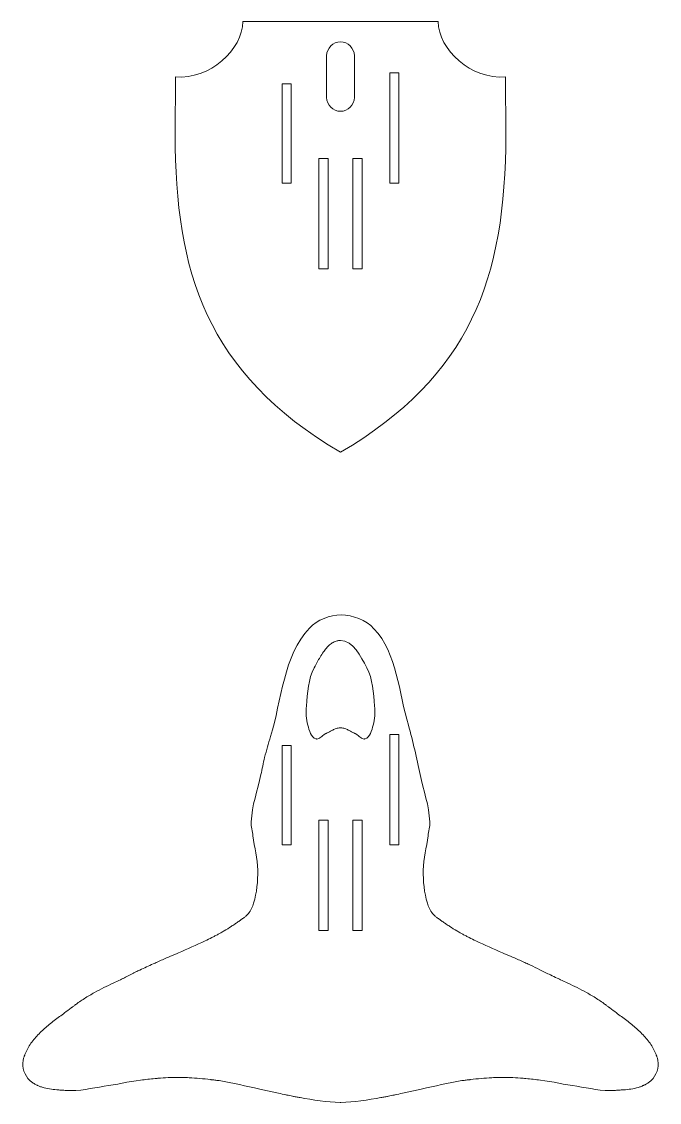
# Model space of a CAD drawing. Header units: centimetres. Extents: x 3.9 to 97.6, y -45.1 to 25.8.
# Drawn here: x 69.9 to 97.6, y -35.71 to 11.22 of the extents above; entities that cross this region are included whole.
import ezdxf

# ---------------------------------------------------------------- set-up
doc = ezdxf.new("R2010")
doc.units = ezdxf.units.CM
doc.header["$MEASUREMENT"] = 0
doc.layers.add('layer 1', color=7, linetype='Continuous')

msp = doc.modelspace()

# ---------------------------------------------------------------- linework, layer by layer
at = {"layer": 'layer 1', "color": 250, "lineweight": 9}
for points, knots in [([(83.74813, -7.483), (77.88786, -4.02744), (76.56777, 0.37508), (76.56777, 6.3054), (76.56777, 6.3054), (76.56777, 6.3054), (76.57501, 8.81958), (76.57501, 8.81958), (76.57501, 8.81958), (78.06382, 8.67869), (79.49052, 10.00868), (79.50946, 11.21535), (79.50946, 11.21535), (79.50946, 11.21535), (87.9868, 11.21535), (87.9868, 11.21535), (87.9868, 11.21535), (88.00574, 10.00868), (89.43245, 8.67869), (90.92126, 8.81958), (90.92126, 8.81958), (90.92126, 8.81958), (90.9285, 6.3054), (90.9285, 6.3054), (90.9285, 6.3054), (90.9285, 0.01543), (89.36797, -4.16923), (83.74813, -7.483)], [0, 0, 0, 0, 0.125, 0.125, 0.125, 0.125, 0.25, 0.25, 0.25, 0.25, 0.375, 0.375, 0.375, 0.375, 0.5, 0.5, 0.5, 0.5, 0.625, 0.625, 0.625, 0.625, 0.75, 0.75, 0.75, 0.75, 1, 1, 1, 1]), ([(83.74813, 10.33565), (84.0797, 10.33565), (84.35096, 10.06437), (84.35096, 9.73281), (84.35096, 9.73281), (84.35096, 9.73281), (84.35096, 7.92433), (84.35096, 7.92433), (84.35096, 7.92433), (84.35096, 7.59278), (84.07969, 7.32152), (83.74813, 7.32152), (83.74813, 7.32152), (83.41658, 7.32152), (83.14531, 7.59278), (83.14531, 7.92433), (83.14531, 7.92433), (83.14531, 7.92433), (83.14531, 9.73281), (83.14531, 9.73281), (83.14531, 9.73281), (83.14531, 10.06438), (83.41658, 10.33565), (83.74813, 10.33565)], [0, 0, 0, 0, 0.14285714, 0.14285714, 0.14285714, 0.14285714, 0.28571429, 0.28571429, 0.28571429, 0.28571429, 0.42857143, 0.42857143, 0.42857143, 0.42857143, 0.57142857, 0.57142857, 0.57142857, 0.57142857, 0.71428571, 0.71428571, 0.71428571, 0.71428571, 1, 1, 1, 1]), ([(86.2869, 8.99249), (86.2869, 8.99249), (86.28697, 4.20112), (86.28697, 4.20112), (86.28697, 4.20112), (86.28697, 4.20112), (85.88731, 4.20112), (85.88731, 4.20112), (85.88731, 4.20112), (85.88731, 4.20112), (85.88724, 8.99249), (85.88724, 8.99249), (85.88724, 8.99249), (85.88724, 8.99249), (86.2869, 8.99249), (86.2869, 8.99249)], [0, 0, 0, 0, 0.2, 0.2, 0.2, 0.2, 0.4, 0.4, 0.4, 0.4, 0.6, 0.6, 0.6, 0.6, 1, 1, 1, 1]), ([(81.6088, 4.20112), (81.6088, 4.20112), (81.2094, 4.20112), (81.2094, 4.20112), (81.2094, 4.20112), (81.2094, 4.20112), (81.2094, 8.51782), (81.2094, 8.51782), (81.2094, 8.51782), (81.2094, 8.51782), (81.6088, 8.51782), (81.6088, 8.51782), (81.6088, 8.51782), (81.6088, 8.51782), (81.6088, 4.20112), (81.6088, 4.20112)], [0, 0, 0, 0, 0.2, 0.2, 0.2, 0.2, 0.4, 0.4, 0.4, 0.4, 0.6, 0.6, 0.6, 0.6, 1, 1, 1, 1]), ([(83.20956, 5.2792), (83.20956, 5.2792), (83.20963, 0.48782), (83.20963, 0.48782), (83.20963, 0.48782), (83.20963, 0.48782), (82.80996, 0.48782), (82.80996, 0.48782), (82.80996, 0.48782), (82.80996, 0.48782), (82.80989, 5.2792), (82.80989, 5.2792), (82.80989, 5.2792), (82.80989, 5.2792), (83.20956, 5.2792), (83.20956, 5.2792)], [0, 0, 0, 0, 0.2, 0.2, 0.2, 0.2, 0.4, 0.4, 0.4, 0.4, 0.6, 0.6, 0.6, 0.6, 1, 1, 1, 1]), ([(84.68636, 5.2792), (84.68636, 5.2792), (84.68642, 0.48782), (84.68642, 0.48782), (84.68642, 0.48782), (84.68642, 0.48782), (84.28676, 0.48782), (84.28676, 0.48782), (84.28676, 0.48782), (84.28676, 0.48782), (84.28668, 5.2792), (84.28668, 5.2792), (84.28668, 5.2792), (84.28668, 5.2792), (84.68636, 5.2792), (84.68636, 5.2792)], [0, 0, 0, 0, 0.2, 0.2, 0.2, 0.2, 0.4, 0.4, 0.4, 0.4, 0.6, 0.6, 0.6, 0.6, 1, 1, 1, 1])]:
    msp.add_open_spline(points, degree=3, knots=knots, dxfattribs=at)
at = {"layer": 'layer 1', "lineweight": 9}
for points, knots in [([(91.75941, -29.6389), (91.75941, -29.6389), (91.76272, -29.64045), (91.76272, -29.64045), (91.76272, -29.64045), (91.74812, -29.63398), (91.73345, -29.62751), (91.71878, -29.62102), (91.71878, -29.62102), (91.63808, -29.58561), (91.55731, -29.55034), (91.47633, -29.51538), (91.47633, -29.51538), (91.24511, -29.41553), (91.01341, -29.31668), (90.78197, -29.2173), (90.78197, -29.2173), (90.39319, -29.05001), (90.00536, -28.87991), (89.62428, -28.69552), (89.62428, -28.69552), (89.52965, -28.64976), (89.4355, -28.60313), (89.34188, -28.55541), (89.34188, -28.55541), (89.29518, -28.53162), (89.24868, -28.50749), (89.20224, -28.48322), (89.20224, -28.48322), (89.15587, -28.45895), (89.10978, -28.43422), (89.06375, -28.40941), (89.06375, -28.40941), (89.02387, -28.38771), (88.98406, -28.36588), (88.94458, -28.34351), (88.94458, -28.34351), (88.89484, -28.31539), (88.84536, -28.2868), (88.79629, -28.25767), (88.79629, -28.25767), (88.69748, -28.19907), (88.59994, -28.13844), (88.50349, -28.07605), (88.50349, -28.07605), (88.44894, -28.04077), (88.3948, -28.00488), (88.341, -27.96845), (88.341, -27.96845), (88.3189, -27.95351), (88.29693, -27.93844), (88.27496, -27.92337), (88.27496, -27.92337), (88.22812, -27.89119), (88.18176, -27.85841), (88.13546, -27.82543), (88.13546, -27.82543), (88.10139, -27.8013), (88.06699, -27.77757), (88.03251, -27.75392), (88.03251, -27.75392), (88.01068, -27.73898), (87.98906, -27.72384), (87.96763, -27.70849), (87.96763, -27.70849), (87.9291, -27.68099), (87.89125, -27.65239), (87.85522, -27.62164), (87.85522, -27.62164), (87.83549, -27.60474), (87.81629, -27.5871), (87.79791, -27.56865), (87.79791, -27.56865), (87.78878, -27.55953), (87.77993, -27.55013), (87.77128, -27.54046), (87.77128, -27.54046), (87.76256, -27.53093), (87.75431, -27.521), (87.74613, -27.511), (87.74613, -27.511), (87.64225, -27.3819), (87.56958, -27.22049), (87.52153, -27.06185), (87.52153, -27.06185), (87.38304, -26.60433), (87.33802, -26.10247), (87.34187, -25.6244), (87.34187, -25.6244), (87.34586, -25.13038), (87.48699, -24.6319), (87.55147, -24.14206), (87.55147, -24.14206), (87.5781, -23.93977), (87.63454, -23.73206), (87.62636, -23.52821), (87.62636, -23.52821), (87.59865, -22.83783), (87.3562, -22.15151), (87.2071, -21.47682), (87.2071, -21.47682), (87.05035, -20.76773), (86.90449, -20.032), (86.698, -19.33568), (86.698, -19.33568), (86.28043, -17.92722), (86.21027, -16.21048), (85.20073, -15.14322), (85.20073, -15.14322), (84.85068, -14.77323), (84.28758, -14.54606), (83.77828, -14.5443), (83.77828, -14.5443), (83.28642, -14.54261), (82.74022, -14.75735), (82.40071, -15.11328), (82.40071, -15.11328), (81.25944, -16.30984), (81.19598, -18.24963), (80.70878, -19.82984), (80.70878, -19.82984), (80.6172, -20.12697), (80.53169, -20.42964), (80.45065, -20.73528), (80.45065, -20.73528), (80.39604, -20.98443), (80.34325, -21.23221), (80.28918, -21.47682), (80.28918, -21.47682), (80.14007, -22.15151), (79.89762, -22.83783), (79.86991, -23.52821), (79.86991, -23.52821), (79.86173, -23.73206), (79.91817, -23.93977), (79.9448, -24.14206), (79.9448, -24.14206), (80.00928, -24.6319), (80.15041, -25.13038), (80.1544, -25.6244), (80.1544, -25.6244), (80.15826, -26.10247), (80.11324, -26.60433), (79.97474, -27.06185), (79.97474, -27.06185), (79.92676, -27.22049), (79.85403, -27.3819), (79.75014, -27.511), (79.75014, -27.511), (79.74196, -27.521), (79.73371, -27.53093), (79.72506, -27.54046), (79.72506, -27.54046), (79.71634, -27.55013), (79.70749, -27.55953), (79.69837, -27.56865), (79.69837, -27.56865), (79.68005, -27.5871), (79.66085, -27.60474), (79.64105, -27.62164), (79.64105, -27.62164), (79.60502, -27.65239), (79.56717, -27.68099), (79.52865, -27.70849), (79.52865, -27.70849), (79.50708, -27.7237), (79.48545, -27.73884), (79.46376, -27.75392), (79.46376, -27.75392), (79.42936, -27.77757), (79.39488, -27.8013), (79.36082, -27.82543), (79.36082, -27.82543), (79.31459, -27.85841), (79.26815, -27.89119), (79.22131, -27.92337), (79.22131, -27.92337), (79.19934, -27.93837), (79.17731, -27.95344), (79.15527, -27.96845), (79.15527, -27.96845), (79.10147, -28.00488), (79.04733, -28.04077), (78.99278, -28.07605), (78.99278, -28.07605), (78.89633, -28.13844), (78.7988, -28.19907), (78.70005, -28.25767), (78.70005, -28.25767), (78.65091, -28.2868), (78.60143, -28.31539), (78.55175, -28.34351), (78.55175, -28.34351), (78.51221, -28.36588), (78.4724, -28.38771), (78.43253, -28.40941), (78.43253, -28.40941), (78.3865, -28.43422), (78.3404, -28.45895), (78.29403, -28.48322), (78.29403, -28.48322), (78.2476, -28.50749), (78.20109, -28.53162), (78.15439, -28.55541), (78.15439, -28.55541), (78.06078, -28.60313), (77.96662, -28.64976), (77.872, -28.69552), (77.872, -28.69552), (77.49092, -28.87991), (77.10315, -29.05001), (76.7143, -29.2173), (76.7143, -29.2173), (76.48287, -29.31668), (76.25117, -29.41553), (76.01994, -29.51538), (76.01994, -29.51538), (75.93903, -29.55034), (75.85826, -29.58561), (75.77749, -29.62102), (75.77749, -29.62102), (75.7199, -29.6465), (75.66232, -29.67197), (75.60473, -29.69746), (75.60473, -29.69746), (75.4123, -29.78326), (75.22081, -29.8711), (75.03088, -29.96243), (75.03088, -29.96243), (74.97424, -29.98968), (74.91774, -30.01727), (74.86136, -30.04518), (74.86136, -30.04518), (74.82385, -30.06374), (74.78647, -30.08252), (74.7491, -30.10139), (74.7491, -30.10139), (74.60053, -30.17671), (74.45203, -30.25234), (74.30415, -30.32893), (74.30415, -30.32893), (74.29272, -30.33482), (74.28137, -30.34073), (74.27001, -30.34662), (74.27001, -30.34662), (74.26994, -30.34665), (74.26987, -30.34667), (74.26981, -30.3467), (74.26981, -30.3467), (74.24399, -30.35871), (74.21817, -30.3708), (74.19235, -30.38284), (74.19235, -30.38284), (74.08758, -30.43155), (73.98309, -30.48064), (73.87866, -30.53004), (73.87866, -30.53004), (73.60465, -30.65994), (73.33233, -30.79375), (73.06655, -30.93984), (73.06655, -30.93984), (72.9159, -31.02261), (72.76754, -31.10931), (72.62242, -31.20146), (72.62242, -31.20146), (72.5503, -31.24729), (72.47899, -31.29444), (72.4087, -31.34311), (72.4087, -31.34311), (72.37368, -31.36737), (72.33894, -31.39206), (72.3044, -31.41706), (72.3044, -31.41706), (72.26297, -31.44703), (72.22214, -31.47779), (72.18159, -31.50886), (72.18159, -31.50886), (72.14861, -31.53413), (72.11562, -31.5594), (72.08237, -31.58438), (72.08237, -31.58438), (72.07257, -31.59177), (72.06277, -31.59916), (72.0529, -31.60655), (72.0529, -31.60655), (71.95739, -31.67824), (71.86114, -31.74897), (71.76489, -31.81967), (71.76489, -31.81967), (71.61295, -31.93133), (71.46107, -32.04307), (71.31177, -32.15832), (71.31177, -32.15832), (71.24032, -32.2135), (71.16942, -32.26947), (71.09953, -32.32663), (71.09953, -32.32663), (70.96144, -32.43956), (70.8268, -32.55707), (70.69946, -32.68209), (70.69946, -32.68209), (70.57002, -32.80914), (70.44795, -32.94414), (70.33974, -33.08973), (70.33974, -33.08973), (70.23518, -33.23034), (70.14366, -33.38107), (70.07337, -33.54179), (70.07337, -33.54179), (70.06478, -33.56175), (70.0562, -33.58171), (70.04822, -33.60193), (70.04822, -33.60193), (70.0416, -33.61878), (70.03504, -33.63568), (70.02882, -33.65265), (70.02882, -33.65265), (70.02375, -33.66662), (70.01875, -33.68059), (70.01402, -33.69469), (70.01402, -33.69469), (70.01301, -33.69778), (70.01192, -33.70087), (70.01091, -33.70396), (70.01091, -33.70396), (70.00436, -33.72368), (69.99807, -33.74348), (69.99219, -33.76339), (69.99219, -33.76339), (69.98624, -33.78338), (69.9807, -33.80346), (69.97543, -33.82364), (69.97543, -33.82364), (69.96907, -33.84798), (69.96346, -33.87248), (69.95806, -33.89706), (69.95806, -33.89706), (69.89513, -34.1904), (70.03065, -34.55339), (70.25005, -34.75803), (70.25005, -34.75803), (70.26836, -34.7749), (70.28709, -34.79138), (70.30656, -34.8069), (70.30656, -34.8069), (70.32595, -34.82238), (70.34582, -34.83718), (70.36617, -34.85128), (70.36617, -34.85128), (70.41044, -34.88181), (70.45688, -34.90903), (70.50493, -34.93316), (70.50493, -34.93316), (70.52258, -34.9419), (70.54021, -34.95043), (70.5582, -34.95842), (70.5582, -34.95842), (70.56779, -34.96267), (70.57739, -34.96687), (70.58705, -34.97094), (70.58705, -34.97094), (70.58902, -34.97176), (70.59098, -34.97255), (70.59294, -34.97334), (70.59294, -34.97334), (70.59422, -34.974), (70.5955, -34.97467), (70.59679, -34.9753), (70.59679, -34.9753), (70.61477, -34.98425), (70.63295, -34.99262), (70.65134, -35.00072), (70.65134, -35.00072), (70.69649, -35.02044), (70.74272, -35.03761), (70.78969, -35.05263), (70.78969, -35.05263), (70.89466, -35.08619), (71.00267, -35.10926), (71.11149, -35.12645), (71.11149, -35.12645), (71.2143, -35.14269), (71.31798, -35.15359), (71.42167, -35.16225), (71.42167, -35.16225), (71.48176, -35.16727), (71.54191, -35.1715), (71.60207, -35.17545), (71.60207, -35.17545), (71.68534, -35.18092), (71.76861, -35.18612), (71.85182, -35.19225), (71.85182, -35.19225), (72.3897, -35.23262), (72.94226, -35.0874), (73.47636, -35.01255), (73.47636, -35.01255), (74.00249, -34.93886), (74.53618, -34.80703), (75.06359, -34.74306), (75.06359, -34.74306), (75.27218, -34.71785), (75.48097, -34.69368), (75.69023, -34.67396), (75.69023, -34.67396), (75.7201, -34.6713), (75.74998, -34.66863), (75.77992, -34.66596), (75.77992, -34.66596), (75.82974, -34.66158), (75.87955, -34.65741), (75.92944, -34.65329), (75.92944, -34.65329), (76.07441, -34.64207), (76.21954, -34.63336), (76.36485, -34.62821), (76.36485, -34.62821), (76.42434, -34.62612), (76.48381, -34.62465), (76.54336, -34.6238), (76.54336, -34.6238), (76.59412, -34.62306), (76.64488, -34.623), (76.69564, -34.62327), (76.69564, -34.62327), (76.77405, -34.62393), (76.85245, -34.62524), (76.93079, -34.62768), (76.93079, -34.62768), (77.0096, -34.63013), (77.08841, -34.63339), (77.16723, -34.6375), (77.16723, -34.6375), (77.32552, -34.64577), (77.48369, -34.65733), (77.64165, -34.67172), (77.64165, -34.67172), (77.79305, -34.68551), (77.94418, -34.70187), (78.09511, -34.72045), (78.09511, -34.72045), (78.10275, -34.72141), (78.11046, -34.72239), (78.11816, -34.72333), (78.11816, -34.72333), (78.12566, -34.72408), (78.13316, -34.72484), (78.14067, -34.7256), (78.14067, -34.7256), (78.18947, -34.73057), (78.2382, -34.73593), (78.287, -34.74156), (78.287, -34.74156), (78.35067, -34.74889), (78.41427, -34.757), (78.47774, -34.7655), (78.47774, -34.7655), (79.06551, -34.84505), (79.6566, -35.01105), (80.23713, -35.13234), (80.23713, -35.13234), (80.32784, -35.15143), (80.41848, -35.17083), (80.50898, -35.19079), (80.50898, -35.19079), (80.69161, -35.23103), (80.87391, -35.27243), (81.0564, -35.31299), (81.0564, -35.31299), (81.1636, -35.33678), (81.2708, -35.36019), (81.37827, -35.38285), (81.37827, -35.38285), (81.38253, -35.38375), (81.40355, -35.38815), (81.41348, -35.39024), (81.41348, -35.39024), (81.49425, -35.40722), (81.578, -35.42403), (81.66046, -35.44009), (81.66046, -35.44009), (81.71521, -35.4507), (81.77002, -35.46095), (81.82484, -35.47087), (81.82484, -35.47087), (81.87952, -35.48075), (81.9342, -35.4901), (81.98895, -35.49918), (81.98895, -35.49918), (82.5611, -35.59328), (83.15354, -35.70974), (83.73333, -35.70882), (83.73333, -35.70882), (83.73333, -35.70882), (83.73362, -35.70882), (83.73362, -35.70882), (83.73362, -35.70882), (83.73961, -35.70879), (83.74559, -35.70874), (83.75158, -35.70868), (83.75158, -35.70868), (83.75537, -35.70874), (83.75915, -35.70876), (83.76294, -35.70882), (83.76294, -35.70882), (84.34273, -35.70974), (84.93523, -35.59328), (85.50732, -35.49918), (85.50732, -35.49918), (85.56207, -35.4901), (85.61682, -35.48075), (85.67143, -35.47087), (85.67143, -35.47087), (85.72632, -35.46095), (85.78113, -35.4507), (85.83588, -35.44009), (85.83588, -35.44009), (85.91827, -35.42403), (86.00209, -35.40722), (86.08286, -35.39024), (86.08286, -35.39024), (86.09455, -35.38778), (86.11213, -35.38409), (86.11807, -35.38285), (86.11807, -35.38285), (86.22547, -35.36019), (86.33274, -35.33678), (86.43987, -35.31299), (86.43987, -35.31299), (86.62237, -35.27243), (86.80473, -35.23103), (86.98729, -35.19079), (86.98729, -35.19079), (87.0778, -35.17083), (87.16843, -35.15143), (87.25914, -35.13234), (87.25914, -35.13234), (87.83968, -35.01105), (88.43076, -34.84505), (89.01853, -34.7655), (89.01853, -34.7655), (89.082, -34.757), (89.1456, -34.74889), (89.20927, -34.74156), (89.20927, -34.74156), (89.25807, -34.73593), (89.30681, -34.73057), (89.35567, -34.7256), (89.35567, -34.7256), (89.36311, -34.72484), (89.37068, -34.7241), (89.37818, -34.72333), (89.37818, -34.72333), (89.38582, -34.72239), (89.39352, -34.72141), (89.40116, -34.72045), (89.40116, -34.72045), (89.55209, -34.70185), (89.70323, -34.68551), (89.85463, -34.67172), (89.85463, -34.67172), (90.01259, -34.65733), (90.17075, -34.64577), (90.32905, -34.6375), (90.32905, -34.6375), (90.40786, -34.63339), (90.48667, -34.63013), (90.56548, -34.62768), (90.56548, -34.62768), (90.64388, -34.62524), (90.72229, -34.62393), (90.80063, -34.62327), (90.80063, -34.62327), (90.85139, -34.623), (90.90215, -34.62306), (90.95291, -34.6238), (90.95291, -34.6238), (91.01246, -34.62465), (91.07194, -34.62612), (91.13142, -34.62821), (91.13142, -34.62821), (91.27674, -34.63336), (91.42186, -34.64207), (91.56684, -34.65329), (91.56684, -34.65329), (91.6466, -34.65981), (91.72635, -34.66675), (91.80604, -34.67396), (91.80604, -34.67396), (92.0153, -34.69368), (92.22409, -34.71785), (92.43275, -34.74306), (92.43275, -34.74306), (92.96009, -34.80703), (93.49378, -34.93886), (94.01991, -35.01255), (94.01991, -35.01255), (94.55402, -35.0874), (95.10657, -35.23262), (95.64446, -35.19225), (95.64446, -35.19225), (95.7107, -35.18736), (95.77701, -35.18303), (95.84331, -35.17878), (95.84331, -35.17878), (95.91178, -35.17437), (95.98032, -35.16983), (96.04872, -35.16436), (96.04872, -35.16436), (96.15247, -35.15608), (96.25622, -35.14575), (96.35916, -35.13039), (96.35916, -35.13039), (96.46839, -35.11407), (96.57701, -35.09213), (96.68279, -35.06005), (96.68279, -35.06005), (96.72625, -35.04688), (96.7691, -35.03193), (96.81114, -35.01493), (96.81114, -35.01493), (96.83689, -35.00434), (96.86251, -34.99338), (96.88759, -34.98113), (96.88759, -34.98113), (96.89178, -34.9791), (96.8959, -34.97706), (96.90009, -34.97501), (96.90009, -34.97501), (96.90144, -34.97432), (96.90273, -34.97365), (96.90408, -34.97297), (96.90408, -34.97297), (96.91935, -34.9664), (96.93463, -34.95975), (96.94998, -34.95306), (96.94998, -34.95306), (96.96762, -34.94493), (96.98505, -34.9363), (97.00243, -34.92751), (97.00243, -34.92751), (97.04649, -34.9048), (97.08928, -34.87946), (97.1301, -34.85128), (97.1301, -34.85128), (97.15045, -34.83718), (97.17032, -34.82238), (97.18972, -34.8069), (97.18972, -34.8069), (97.20919, -34.79138), (97.22791, -34.7749), (97.24622, -34.75803), (97.24622, -34.75803), (97.46563, -34.55339), (97.60115, -34.1904), (97.53822, -33.89706), (97.53822, -33.89706), (97.53281, -33.87248), (97.5272, -33.84798), (97.52085, -33.82364), (97.52085, -33.82364), (97.51558, -33.80346), (97.51003, -33.78338), (97.50409, -33.76339), (97.50409, -33.76339), (97.4982, -33.74348), (97.49192, -33.72368), (97.48536, -33.70396), (97.48536, -33.70396), (97.48435, -33.70087), (97.48327, -33.69778), (97.48225, -33.69469), (97.48225, -33.69469), (97.47752, -33.68062), (97.47252, -33.66662), (97.46745, -33.65265), (97.46745, -33.65265), (97.46123, -33.63568), (97.45474, -33.61878), (97.44805, -33.60193), (97.44805, -33.60193), (97.44007, -33.58171), (97.43149, -33.56175), (97.42291, -33.54179), (97.42291, -33.54179), (97.35261, -33.38107), (97.2611, -33.23034), (97.15653, -33.08973), (97.15653, -33.08973), (97.04832, -32.94414), (96.92625, -32.80914), (96.79681, -32.68209), (96.79681, -32.68209), (96.66947, -32.55707), (96.53483, -32.43956), (96.39674, -32.32663), (96.39674, -32.32663), (96.32685, -32.26947), (96.25595, -32.2135), (96.18451, -32.15832), (96.18451, -32.15832), (96.0352, -32.04307), (95.88332, -31.93133), (95.73138, -31.81967), (95.73138, -31.81967), (95.63513, -31.74897), (95.53888, -31.67824), (95.44338, -31.60655), (95.44338, -31.60655), (95.43364, -31.59924), (95.42391, -31.5919), (95.41418, -31.58456), (95.41418, -31.58456), (95.38085, -31.55953), (95.3478, -31.53418), (95.31468, -31.50886), (95.31468, -31.50886), (95.27413, -31.47779), (95.2333, -31.44703), (95.19187, -31.41706), (95.19187, -31.41706), (95.15733, -31.39206), (95.12259, -31.36737), (95.08758, -31.34311), (95.08758, -31.34311), (95.01728, -31.29444), (94.94604, -31.24729), (94.87385, -31.20146), (94.87385, -31.20146), (94.7288, -31.10931), (94.58037, -31.02261), (94.42972, -30.93984), (94.42972, -30.93984), (94.16395, -30.79375), (93.89163, -30.65994), (93.61761, -30.53004), (93.61761, -30.53004), (93.51325, -30.48064), (93.40869, -30.43155), (93.30392, -30.38284), (93.30392, -30.38284), (93.27831, -30.37091), (93.25276, -30.35895), (93.22714, -30.34702), (93.22714, -30.34702), (93.207, -30.33761), (93.18679, -30.32821), (93.16658, -30.31879), (93.16658, -30.31879), (93.06986, -30.2738), (92.96516, -30.22453), (92.86458, -30.17711), (92.86458, -30.17711), (92.78685, -30.14031), (92.70933, -30.10315), (92.632, -30.06559), (92.632, -30.06559), (92.55515, -30.02823), (92.47871, -29.99013), (92.4024, -29.95166), (92.4024, -29.95166), (92.26931, -29.88444), (92.13562, -29.81835), (92.00111, -29.75375), (92.00111, -29.75375), (91.93433, -29.72188), (91.86755, -29.69001), (91.80064, -29.65838), (91.80064, -29.65838), (91.78691, -29.65188), (91.77319, -29.64542), (91.75947, -29.63892), (91.75947, -29.63892), (91.75954, -29.63895), (91.75947, -29.63892), (91.75941, -29.6389)], [0, 0, 0, 0, 0.00512821, 0.00512821, 0.00512821, 0.00512821, 0.01025641, 0.01025641, 0.01025641, 0.01025641, 0.01538462, 0.01538462, 0.01538462, 0.01538462, 0.02051282, 0.02051282, 0.02051282, 0.02051282, 0.02564103, 0.02564103, 0.02564103, 0.02564103, 0.03076923, 0.03076923, 0.03076923, 0.03076923, 0.03589744, 0.03589744, 0.03589744, 0.03589744, 0.04102564, 0.04102564, 0.04102564, 0.04102564, 0.04615385, 0.04615385, 0.04615385, 0.04615385, 0.05128205, 0.05128205, 0.05128205, 0.05128205, 0.05641026, 0.05641026, 0.05641026, 0.05641026, 0.06153846, 0.06153846, 0.06153846, 0.06153846, 0.06666667, 0.06666667, 0.06666667, 0.06666667, 0.07179487, 0.07179487, 0.07179487, 0.07179487, 0.07692308, 0.07692308, 0.07692308, 0.07692308, 0.08205128, 0.08205128, 0.08205128, 0.08205128, 0.08717949, 0.08717949, 0.08717949, 0.08717949, 0.09230769, 0.09230769, 0.09230769, 0.09230769, 0.0974359, 0.0974359, 0.0974359, 0.0974359, 0.1025641, 0.1025641, 0.1025641, 0.1025641, 0.10769231, 0.10769231, 0.10769231, 0.10769231, 0.11282051, 0.11282051, 0.11282051, 0.11282051, 0.11794872, 0.11794872, 0.11794872, 0.11794872, 0.12307692, 0.12307692, 0.12307692, 0.12307692, 0.12820513, 0.12820513, 0.12820513, 0.12820513, 0.13333333, 0.13333333, 0.13333333, 0.13333333, 0.13846154, 0.13846154, 0.13846154, 0.13846154, 0.14358974, 0.14358974, 0.14358974, 0.14358974, 0.14871795, 0.14871795, 0.14871795, 0.14871795, 0.15384615, 0.15384615, 0.15384615, 0.15384615, 0.15897436, 0.15897436, 0.15897436, 0.15897436, 0.16410256, 0.16410256, 0.16410256, 0.16410256, 0.16923077, 0.16923077, 0.16923077, 0.16923077, 0.17435897, 0.17435897, 0.17435897, 0.17435897, 0.17948718, 0.17948718, 0.17948718, 0.17948718, 0.18461538, 0.18461538, 0.18461538, 0.18461538, 0.18974359, 0.18974359, 0.18974359, 0.18974359, 0.19487179, 0.19487179, 0.19487179, 0.19487179, 0.2, 0.2, 0.2, 0.2, 0.20512821, 0.20512821, 0.20512821, 0.20512821, 0.21025641, 0.21025641, 0.21025641, 0.21025641, 0.21538462, 0.21538462, 0.21538462, 0.21538462, 0.22051282, 0.22051282, 0.22051282, 0.22051282, 0.22564103, 0.22564103, 0.22564103, 0.22564103, 0.23076923, 0.23076923, 0.23076923, 0.23076923, 0.23589744, 0.23589744, 0.23589744, 0.23589744, 0.24102564, 0.24102564, 0.24102564, 0.24102564, 0.24615385, 0.24615385, 0.24615385, 0.24615385, 0.25128205, 0.25128205, 0.25128205, 0.25128205, 0.25641026, 0.25641026, 0.25641026, 0.25641026, 0.26153846, 0.26153846, 0.26153846, 0.26153846, 0.26666667, 0.26666667, 0.26666667, 0.26666667, 0.27179487, 0.27179487, 0.27179487, 0.27179487, 0.27692308, 0.27692308, 0.27692308, 0.27692308, 0.28205128, 0.28205128, 0.28205128, 0.28205128, 0.28717949, 0.28717949, 0.28717949, 0.28717949, 0.29230769, 0.29230769, 0.29230769, 0.29230769, 0.2974359, 0.2974359, 0.2974359, 0.2974359, 0.3025641, 0.3025641, 0.3025641, 0.3025641, 0.30769231, 0.30769231, 0.30769231, 0.30769231, 0.31282051, 0.31282051, 0.31282051, 0.31282051, 0.31794872, 0.31794872, 0.31794872, 0.31794872, 0.32307692, 0.32307692, 0.32307692, 0.32307692, 0.32820513, 0.32820513, 0.32820513, 0.32820513, 0.33333333, 0.33333333, 0.33333333, 0.33333333, 0.33846154, 0.33846154, 0.33846154, 0.33846154, 0.34358974, 0.34358974, 0.34358974, 0.34358974, 0.34871795, 0.34871795, 0.34871795, 0.34871795, 0.35384615, 0.35384615, 0.35384615, 0.35384615, 0.35897436, 0.35897436, 0.35897436, 0.35897436, 0.36410256, 0.36410256, 0.36410256, 0.36410256, 0.36923077, 0.36923077, 0.36923077, 0.36923077, 0.37435897, 0.37435897, 0.37435897, 0.37435897, 0.37948718, 0.37948718, 0.37948718, 0.37948718, 0.38461538, 0.38461538, 0.38461538, 0.38461538, 0.38974359, 0.38974359, 0.38974359, 0.38974359, 0.39487179, 0.39487179, 0.39487179, 0.39487179, 0.4, 0.4, 0.4, 0.4, 0.40512821, 0.40512821, 0.40512821, 0.40512821, 0.41025641, 0.41025641, 0.41025641, 0.41025641, 0.41538462, 0.41538462, 0.41538462, 0.41538462, 0.42051282, 0.42051282, 0.42051282, 0.42051282, 0.42564103, 0.42564103, 0.42564103, 0.42564103, 0.43076923, 0.43076923, 0.43076923, 0.43076923, 0.43589744, 0.43589744, 0.43589744, 0.43589744, 0.44102564, 0.44102564, 0.44102564, 0.44102564, 0.44615385, 0.44615385, 0.44615385, 0.44615385, 0.45128205, 0.45128205, 0.45128205, 0.45128205, 0.45641026, 0.45641026, 0.45641026, 0.45641026, 0.46153846, 0.46153846, 0.46153846, 0.46153846, 0.46666667, 0.46666667, 0.46666667, 0.46666667, 0.47179487, 0.47179487, 0.47179487, 0.47179487, 0.47692308, 0.47692308, 0.47692308, 0.47692308, 0.48205128, 0.48205128, 0.48205128, 0.48205128, 0.48717949, 0.48717949, 0.48717949, 0.48717949, 0.49230769, 0.49230769, 0.49230769, 0.49230769, 0.4974359, 0.4974359, 0.4974359, 0.4974359, 0.5025641, 0.5025641, 0.5025641, 0.5025641, 0.50769231, 0.50769231, 0.50769231, 0.50769231, 0.51282051, 0.51282051, 0.51282051, 0.51282051, 0.51794872, 0.51794872, 0.51794872, 0.51794872, 0.52307692, 0.52307692, 0.52307692, 0.52307692, 0.52820513, 0.52820513, 0.52820513, 0.52820513, 0.53333333, 0.53333333, 0.53333333, 0.53333333, 0.53846154, 0.53846154, 0.53846154, 0.53846154, 0.54358974, 0.54358974, 0.54358974, 0.54358974, 0.54871795, 0.54871795, 0.54871795, 0.54871795, 0.55384615, 0.55384615, 0.55384615, 0.55384615, 0.55897436, 0.55897436, 0.55897436, 0.55897436, 0.56410256, 0.56410256, 0.56410256, 0.56410256, 0.56923077, 0.56923077, 0.56923077, 0.56923077, 0.57435897, 0.57435897, 0.57435897, 0.57435897, 0.57948718, 0.57948718, 0.57948718, 0.57948718, 0.58461538, 0.58461538, 0.58461538, 0.58461538, 0.58974359, 0.58974359, 0.58974359, 0.58974359, 0.59487179, 0.59487179, 0.59487179, 0.59487179, 0.6, 0.6, 0.6, 0.6, 0.60512821, 0.60512821, 0.60512821, 0.60512821, 0.61025641, 0.61025641, 0.61025641, 0.61025641, 0.61538462, 0.61538462, 0.61538462, 0.61538462, 0.62051282, 0.62051282, 0.62051282, 0.62051282, 0.62564103, 0.62564103, 0.62564103, 0.62564103, 0.63076923, 0.63076923, 0.63076923, 0.63076923, 0.63589744, 0.63589744, 0.63589744, 0.63589744, 0.64102564, 0.64102564, 0.64102564, 0.64102564, 0.64615385, 0.64615385, 0.64615385, 0.64615385, 0.65128205, 0.65128205, 0.65128205, 0.65128205, 0.65641026, 0.65641026, 0.65641026, 0.65641026, 0.66153846, 0.66153846, 0.66153846, 0.66153846, 0.66666667, 0.66666667, 0.66666667, 0.66666667, 0.67179487, 0.67179487, 0.67179487, 0.67179487, 0.67692308, 0.67692308, 0.67692308, 0.67692308, 0.68205128, 0.68205128, 0.68205128, 0.68205128, 0.68717949, 0.68717949, 0.68717949, 0.68717949, 0.69230769, 0.69230769, 0.69230769, 0.69230769, 0.6974359, 0.6974359, 0.6974359, 0.6974359, 0.7025641, 0.7025641, 0.7025641, 0.7025641, 0.70769231, 0.70769231, 0.70769231, 0.70769231, 0.71282051, 0.71282051, 0.71282051, 0.71282051, 0.71794872, 0.71794872, 0.71794872, 0.71794872, 0.72307692, 0.72307692, 0.72307692, 0.72307692, 0.72820513, 0.72820513, 0.72820513, 0.72820513, 0.73333333, 0.73333333, 0.73333333, 0.73333333, 0.73846154, 0.73846154, 0.73846154, 0.73846154, 0.74358974, 0.74358974, 0.74358974, 0.74358974, 0.74871795, 0.74871795, 0.74871795, 0.74871795, 0.75384615, 0.75384615, 0.75384615, 0.75384615, 0.75897436, 0.75897436, 0.75897436, 0.75897436, 0.76410256, 0.76410256, 0.76410256, 0.76410256, 0.76923077, 0.76923077, 0.76923077, 0.76923077, 0.77435897, 0.77435897, 0.77435897, 0.77435897, 0.77948718, 0.77948718, 0.77948718, 0.77948718, 0.78461538, 0.78461538, 0.78461538, 0.78461538, 0.78974359, 0.78974359, 0.78974359, 0.78974359, 0.79487179, 0.79487179, 0.79487179, 0.79487179, 0.8, 0.8, 0.8, 0.8, 0.80512821, 0.80512821, 0.80512821, 0.80512821, 0.81025641, 0.81025641, 0.81025641, 0.81025641, 0.81538462, 0.81538462, 0.81538462, 0.81538462, 0.82051282, 0.82051282, 0.82051282, 0.82051282, 0.82564103, 0.82564103, 0.82564103, 0.82564103, 0.83076923, 0.83076923, 0.83076923, 0.83076923, 0.83589744, 0.83589744, 0.83589744, 0.83589744, 0.84102564, 0.84102564, 0.84102564, 0.84102564, 0.84615385, 0.84615385, 0.84615385, 0.84615385, 0.85128205, 0.85128205, 0.85128205, 0.85128205, 0.85641026, 0.85641026, 0.85641026, 0.85641026, 0.86153846, 0.86153846, 0.86153846, 0.86153846, 0.86666667, 0.86666667, 0.86666667, 0.86666667, 0.87179487, 0.87179487, 0.87179487, 0.87179487, 0.87692308, 0.87692308, 0.87692308, 0.87692308, 0.88205128, 0.88205128, 0.88205128, 0.88205128, 0.88717949, 0.88717949, 0.88717949, 0.88717949, 0.89230769, 0.89230769, 0.89230769, 0.89230769, 0.8974359, 0.8974359, 0.8974359, 0.8974359, 0.9025641, 0.9025641, 0.9025641, 0.9025641, 0.90769231, 0.90769231, 0.90769231, 0.90769231, 0.91282051, 0.91282051, 0.91282051, 0.91282051, 0.91794872, 0.91794872, 0.91794872, 0.91794872, 0.92307692, 0.92307692, 0.92307692, 0.92307692, 0.92820513, 0.92820513, 0.92820513, 0.92820513, 0.93333333, 0.93333333, 0.93333333, 0.93333333, 0.93846154, 0.93846154, 0.93846154, 0.93846154, 0.94358974, 0.94358974, 0.94358974, 0.94358974, 0.94871795, 0.94871795, 0.94871795, 0.94871795, 0.95384615, 0.95384615, 0.95384615, 0.95384615, 0.95897436, 0.95897436, 0.95897436, 0.95897436, 0.96410256, 0.96410256, 0.96410256, 0.96410256, 0.96923077, 0.96923077, 0.96923077, 0.96923077, 0.97435897, 0.97435897, 0.97435897, 0.97435897, 0.97948718, 0.97948718, 0.97948718, 0.97948718, 0.98461538, 0.98461538, 0.98461538, 0.98461538, 0.98974359, 0.98974359, 0.98974359, 0.98974359, 1, 1, 1, 1]), ([(83.7484, -15.65232), (84.28961, -15.65036), (84.6333, -16.35607), (84.88589, -16.83516), (84.88589, -16.83516), (85.14713, -17.33067), (85.19309, -17.93831), (85.23034, -18.49722), (85.23034, -18.49722), (85.24872, -18.774), (85.25406, -19.0712), (85.17045, -19.33568), (85.17045, -19.33568), (85.10171, -19.55285), (85.03425, -19.86634), (84.81479, -19.92717), (84.81479, -19.92717), (84.81026, -19.92832), (84.80573, -19.92947), (84.80107, -19.93028), (84.80107, -19.93028), (84.79214, -19.9319), (84.78316, -19.93271), (84.7741, -19.93271), (84.7741, -19.93271), (84.74692, -19.93271), (84.7203, -19.92514), (84.69576, -19.91379), (84.69576, -19.91379), (84.67582, -19.90453), (84.65696, -19.89304), (84.63891, -19.88046), (84.63891, -19.88046), (84.6108, -19.86093), (84.58444, -19.83903), (84.55814, -19.81713), (84.55814, -19.81713), (84.52962, -19.79334), (84.50117, -19.76934), (84.47082, -19.74778), (84.47082, -19.74778), (84.46047, -19.74048), (84.44987, -19.73359), (84.43905, -19.72703), (84.43905, -19.72703), (84.42864, -19.72075), (84.41776, -19.7152), (84.40681, -19.71007), (84.40681, -19.71007), (84.39241, -19.70344), (84.37808, -19.69675), (84.36389, -19.68979), (84.36389, -19.68979), (84.33489, -19.67566), (84.30623, -19.66086), (84.27778, -19.64579), (84.27778, -19.64579), (84.21248, -19.61125), (84.14787, -19.57543), (84.08156, -19.54305), (84.08156, -19.54305), (84.05791, -19.53169), (84.03418, -19.52047), (84.01012, -19.51006), (84.01012, -19.51006), (83.98605, -19.49966), (83.96152, -19.49013), (83.93685, -19.48134), (83.93685, -19.48134), (83.87717, -19.46039), (83.81539, -19.44531), (83.75212, -19.44119), (83.75212, -19.44119), (83.75077, -19.44112), (83.74949, -19.44106), (83.74814, -19.44099), (83.74814, -19.44099), (83.74685, -19.44106), (83.7455, -19.44112), (83.74422, -19.44119), (83.74422, -19.44119), (83.68088, -19.44531), (83.6191, -19.46039), (83.55943, -19.48134), (83.55943, -19.48134), (83.53475, -19.49013), (83.51028, -19.49966), (83.48616, -19.51006), (83.48616, -19.51006), (83.46209, -19.52054), (83.43837, -19.53169), (83.41471, -19.54305), (83.41471, -19.54305), (83.3484, -19.57543), (83.28379, -19.61125), (83.2185, -19.64579), (83.2185, -19.64579), (83.19004, -19.66086), (83.16138, -19.67566), (83.13238, -19.68979), (83.13238, -19.68979), (83.11819, -19.69675), (83.10386, -19.70344), (83.08946, -19.71007), (83.08946, -19.71007), (83.07852, -19.7152), (83.06763, -19.72075), (83.05722, -19.72703), (83.05722, -19.72703), (83.04641, -19.73359), (83.0358, -19.74048), (83.02546, -19.74778), (83.02546, -19.74778), (82.99511, -19.76934), (82.96665, -19.79334), (82.93813, -19.81713), (82.93813, -19.81713), (82.91183, -19.83903), (82.88547, -19.86093), (82.85736, -19.88046), (82.85736, -19.88046), (82.83931, -19.89304), (82.82045, -19.90453), (82.80052, -19.91379), (82.80052, -19.91379), (82.77598, -19.92514), (82.74935, -19.93271), (82.72224, -19.93271), (82.72224, -19.93271), (82.71657, -19.93265), (82.71089, -19.93237), (82.70528, -19.93177), (82.70528, -19.93177), (82.7019, -19.93136), (82.69852, -19.93082), (82.69521, -19.93028), (82.69521, -19.93028), (82.69054, -19.92947), (82.68601, -19.92832), (82.68148, -19.92717), (82.68148, -19.92717), (82.46202, -19.86634), (82.39456, -19.55285), (82.32589, -19.33568), (82.32589, -19.33568), (82.24221, -19.0712), (82.24755, -18.774), (82.26601, -18.49722), (82.26601, -18.49722), (82.30318, -17.93831), (82.34914, -17.33067), (82.61038, -16.83516), (82.61038, -16.83516), (82.69203, -16.6799), (82.77246, -16.52384), (82.86222, -16.37304), (82.86222, -16.37304), (82.90657, -16.29849), (82.95306, -16.22529), (83.00315, -16.15445), (83.00315, -16.15445), (83.04377, -16.097), (83.08676, -16.04124), (83.13306, -15.98818), (83.13306, -15.98818), (83.17713, -15.93762), (83.22431, -15.88956), (83.27527, -15.84597), (83.27527, -15.84597), (83.32353, -15.80467), (83.37538, -15.76743), (83.43093, -15.73674), (83.43093, -15.73674), (83.48453, -15.70727), (83.54164, -15.68402), (83.60113, -15.66962), (83.60113, -15.66962), (83.61897, -15.66537), (83.63695, -15.66178), (83.65513, -15.65908), (83.65513, -15.65908), (83.66939, -15.65692), (83.68372, -15.65529), (83.69812, -15.65415), (83.69812, -15.65415), (83.71306, -15.653), (83.72799, -15.65238), (83.74293, -15.65232), (83.74293, -15.65232), (83.74476, -15.65232), (83.74651, -15.65232), (83.74834, -15.65232), (83.74834, -15.65232), (83.74834, -15.65232), (83.7484, -15.65232), (83.7484, -15.65232)], [0, 0, 0, 0, 0.02, 0.02, 0.02, 0.02, 0.04, 0.04, 0.04, 0.04, 0.06, 0.06, 0.06, 0.06, 0.08, 0.08, 0.08, 0.08, 0.1, 0.1, 0.1, 0.1, 0.12, 0.12, 0.12, 0.12, 0.14, 0.14, 0.14, 0.14, 0.16, 0.16, 0.16, 0.16, 0.18, 0.18, 0.18, 0.18, 0.2, 0.2, 0.2, 0.2, 0.22, 0.22, 0.22, 0.22, 0.24, 0.24, 0.24, 0.24, 0.26, 0.26, 0.26, 0.26, 0.28, 0.28, 0.28, 0.28, 0.3, 0.3, 0.3, 0.3, 0.32, 0.32, 0.32, 0.32, 0.34, 0.34, 0.34, 0.34, 0.36, 0.36, 0.36, 0.36, 0.38, 0.38, 0.38, 0.38, 0.4, 0.4, 0.4, 0.4, 0.42, 0.42, 0.42, 0.42, 0.44, 0.44, 0.44, 0.44, 0.46, 0.46, 0.46, 0.46, 0.48, 0.48, 0.48, 0.48, 0.5, 0.5, 0.5, 0.5, 0.52, 0.52, 0.52, 0.52, 0.54, 0.54, 0.54, 0.54, 0.56, 0.56, 0.56, 0.56, 0.58, 0.58, 0.58, 0.58, 0.6, 0.6, 0.6, 0.6, 0.62, 0.62, 0.62, 0.62, 0.64, 0.64, 0.64, 0.64, 0.66, 0.66, 0.66, 0.66, 0.68, 0.68, 0.68, 0.68, 0.7, 0.7, 0.7, 0.7, 0.72, 0.72, 0.72, 0.72, 0.74, 0.74, 0.74, 0.74, 0.76, 0.76, 0.76, 0.76, 0.78, 0.78, 0.78, 0.78, 0.8, 0.8, 0.8, 0.8, 0.82, 0.82, 0.82, 0.82, 0.84, 0.84, 0.84, 0.84, 0.86, 0.86, 0.86, 0.86, 0.88, 0.88, 0.88, 0.88, 0.9, 0.9, 0.9, 0.9, 0.92, 0.92, 0.92, 0.92, 0.94, 0.94, 0.94, 0.94, 0.96, 0.96, 0.96, 0.96, 1, 1, 1, 1]), ([(86.28685, -19.74001), (86.28685, -19.74001), (86.28692, -24.53139), (86.28692, -24.53139), (86.28692, -24.53139), (86.28692, -24.53139), (85.88725, -24.53139), (85.88725, -24.53139), (85.88725, -24.53139), (85.88725, -24.53139), (85.88718, -19.74001), (85.88718, -19.74001), (85.88718, -19.74001), (85.88718, -19.74001), (86.28685, -19.74001), (86.28685, -19.74001)], [0, 0, 0, 0, 0.2, 0.2, 0.2, 0.2, 0.4, 0.4, 0.4, 0.4, 0.6, 0.6, 0.6, 0.6, 1, 1, 1, 1]), ([(81.60875, -24.53139), (81.60875, -24.53139), (81.20936, -24.53139), (81.20936, -24.53139), (81.20936, -24.53139), (81.20936, -24.53139), (81.20936, -20.2147), (81.20936, -20.2147), (81.20936, -20.2147), (81.20936, -20.2147), (81.60875, -20.2147), (81.60875, -20.2147), (81.60875, -20.2147), (81.60875, -20.2147), (81.60875, -24.53139), (81.60875, -24.53139)], [0, 0, 0, 0, 0.2, 0.2, 0.2, 0.2, 0.4, 0.4, 0.4, 0.4, 0.6, 0.6, 0.6, 0.6, 1, 1, 1, 1]), ([(83.2095, -23.45331), (83.2095, -23.45331), (83.20957, -28.24469), (83.20957, -28.24469), (83.20957, -28.24469), (83.20957, -28.24469), (82.80991, -28.24469), (82.80991, -28.24469), (82.80991, -28.24469), (82.80991, -28.24469), (82.80984, -23.45331), (82.80984, -23.45331), (82.80984, -23.45331), (82.80984, -23.45331), (83.2095, -23.45331), (83.2095, -23.45331)], [0, 0, 0, 0, 0.2, 0.2, 0.2, 0.2, 0.4, 0.4, 0.4, 0.4, 0.6, 0.6, 0.6, 0.6, 1, 1, 1, 1]), ([(84.6863, -23.45331), (84.6863, -23.45331), (84.68637, -28.24469), (84.68637, -28.24469), (84.68637, -28.24469), (84.68637, -28.24469), (84.2867, -28.24469), (84.2867, -28.24469), (84.2867, -28.24469), (84.2867, -28.24469), (84.28663, -23.45331), (84.28663, -23.45331), (84.28663, -23.45331), (84.28663, -23.45331), (84.6863, -23.45331), (84.6863, -23.45331)], [0, 0, 0, 0, 0.2, 0.2, 0.2, 0.2, 0.4, 0.4, 0.4, 0.4, 0.6, 0.6, 0.6, 0.6, 1, 1, 1, 1])]:
    msp.add_open_spline(points, degree=3, knots=knots, dxfattribs=at)

doc.saveas('drawing.dxf')
